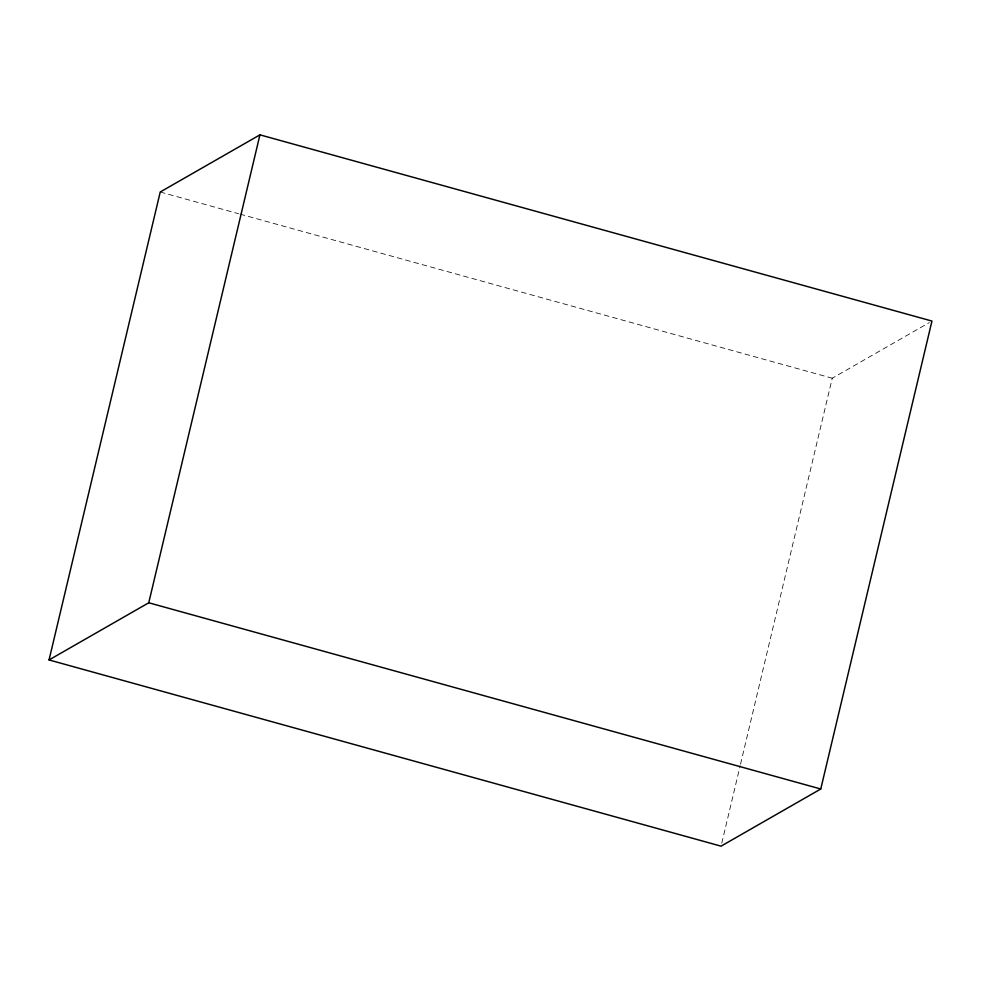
<?xml version="1.0" encoding="UTF-8"?>
<svg xmlns="http://www.w3.org/2000/svg" width="981" height="981" viewBox="0 0 981 981"><rect width="100%" height="100%" fill="white"/><g stroke="black" fill="none" stroke-linecap="round" stroke-linejoin="round"><path stroke-width="0.74" stroke-dasharray="4.91 3.68" d="M721.771 843.17L740.177 765.683M740.532 764.199L832.244 378.225L929.289 322.59M160.234 192.006L238.506 213.699M239.989 214.103L832.244 378.225"/><path stroke-width="1.47" d="M49.05 659.943L160.234 192.006L259.94 134.838L931.95 321.057L820.766 788.994L721.06 846.162L49.05 659.943L148.756 602.775L820.766 788.994M148.756 602.775L259.94 134.838"/></g></svg>
